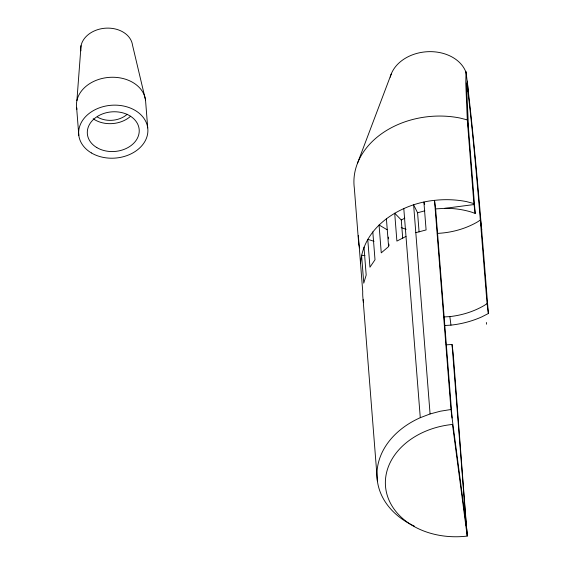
<?xml version="1.0" encoding="UTF-8"?>
<svg xmlns="http://www.w3.org/2000/svg" width="565" height="565" viewBox="0 0 565 565"><rect width="100%" height="100%" fill="white"/><g stroke="black" fill="none" stroke-linecap="round" stroke-linejoin="round"><path stroke-width="0.85" d="M76.897 100.641L81.049 45.652M467.213 536.086L452.494 424.442A73.683 56.281 -4.5 0 0 385.733 488.393A73.683 56.281 -4.5 0 0 467.213 536.086L453.158 353.019L452.028 344.481L446.124 344.834M360.534 263.495C363.013 226.586 400.684 203.647 434.513 200.356A82.342 63.047 -4.5 0 1 466.478 201.599L473.887 203.555L475.193 213.464L471.902 212.235A71.077 54.289 -4.5 0 0 444.916 208.337L435.636 208.895L434.513 200.356L450.969 409.505L467.425 534.292M357.405 163.49L391.199 74.1M475.193 213.464L468.611 129.802L466.817 91.827L466.895 82.886C475.871 156.187 480.985 230.004 487.072 303.603L484.198 305.51A71.077 54.289 -4.5 0 1 449.839 316.598L443.928 316.944M406.016 236.41L396.891 241.086L394.702 213.196L401.27 219.976L402.711 238.275M401.27 219.976L404.851 218.147M473.887 203.555L467.304 119.893L465.786 83.26L466.019 71.734C475.744 152.07 481.966 232.851 488.379 313.511L481.648 316.951A82.342 62.892 -4.5 0 1 450.962 325.136L444.344 325.525M414.399 526.17A82.342 62.892 -4.5 0 1 420.282 417.69L430.071 413.954L440.361 411.214L450.969 409.505M430.071 413.954L413.615 204.798L417.577 212.779L424.859 210.802M415.812 232.674L426.095 229.941L423.898 202.058L424.675 204.551M444.916 208.337L474.014 204.551M364.983 255.578L361.572 255.26L363.761 283.15L366.184 275.042L363.987 247.152M374.072 241.29L367.759 239.32L369.955 267.203L375.005 259.766L372.808 231.876M387.046 229.708L379.059 224.969L381.255 252.859L388.593 246.594L386.396 218.704M147.719 127.902L145.523 100.012L132.521 45.179A26.004 19.86 -4.5 0 0 104.087 28.314A26.004 19.86 -4.5 0 0 80.844 50.85M468.611 129.802L467.304 119.893L459.868 118.007A82.342 62.892 -4.5 0 0 354.326 188.053L358.711 243.826L359.601 247.858M481.797 229.849L480.49 219.94L477.616 221.847A71.077 54.289 -4.5 0 1 437.345 233.387M487.072 303.603L488.379 313.511M449.839 316.598L450.962 325.136M468.216 91.798L467.375 81.12A38.971 29.768 -4.5 0 1 467.262 82.681M486.373 322.488L486.507 324.211M452.028 344.481L466.295 525.754M435.636 208.895L452.099 418.043M417.577 212.779L419.089 231.94M403.798 208.584L420.282 417.69M388.325 237.109L388.459 238.854M388.868 244.08L389.01 245.824M363.104 299.598L377.371 480.872M76.621 107.569L78.81 135.452M358.711 243.826L358.344 235.605L362.73 291.385A82.342 62.892 -4.5 0 0 363.493 302.042M406.143 229.319A71.077 54.289 -4.5 0 1 401.185 227.526M390.231 77.158A38.971 29.768 -4.5 0 1 427.627 51.705A38.971 29.768 -4.5 0 1 466.358 73.408M76.918 109.271A34.67 26.484 -4.5 0 1 106.488 77.659A34.67 26.484 -4.5 0 1 145.523 100.012M127.217 114.285A21.668 16.555 -4.5 0 1 97.378 117.054M130.635 116.213A26.004 19.86 -4.5 0 1 93.183 118.777M91.353 152.924A34.67 26.484 -4.5 0 0 147.444 134.83A34.67 26.484 -4.5 0 0 101.001 107.279A34.67 26.484 -4.5 0 0 91.353 152.924M96.834 147.599A26.004 19.86 -4.5 0 0 138.898 134.025A26.004 19.86 -4.5 0 0 104.066 113.367A26.004 19.86 -4.5 0 0 96.834 147.599"/></g></svg>
